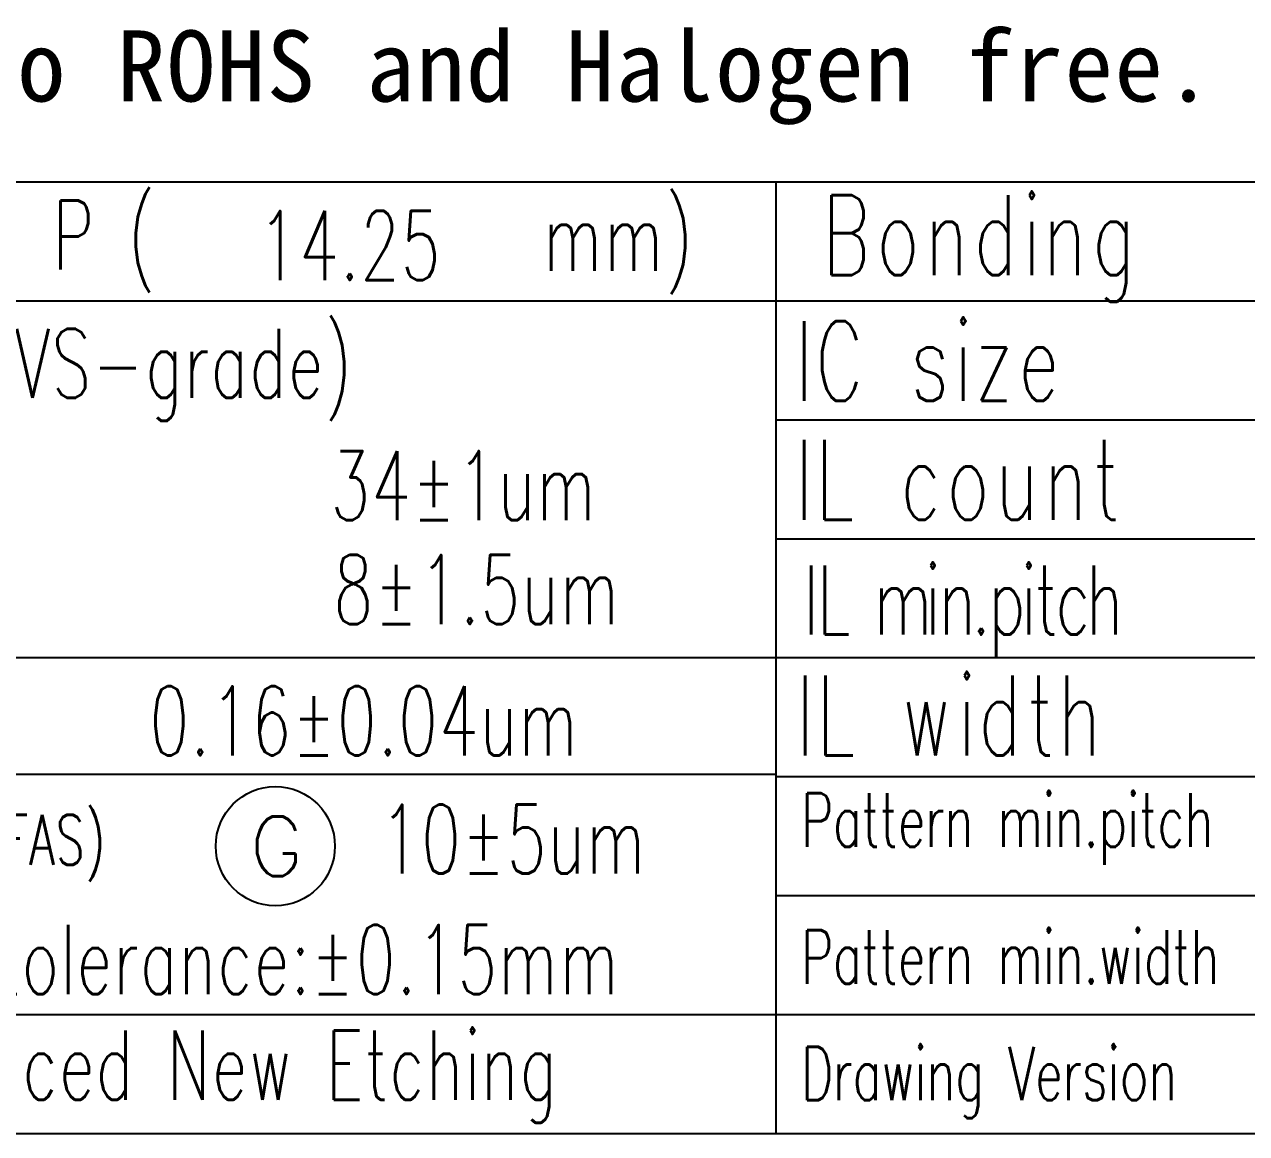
# Model space of a CAD drawing. Extents: x 10 to 206, y -65 to 73.
# Drawn here: x 167.96 to 187.24, y -46.61 to -29.09 of the extents above; entities that cross this region are included whole.
import ezdxf

# ---------------------------------------------------------------- set-up
doc = ezdxf.new("R2010")
doc.units = 0
doc.header["$LTSCALE"] = 0.5
for name, color, linetype in [('08 Dimension&pin assignment', 7, 'Continuous'), ('TIT', 7, 'Continuous'), ('TXT', 7, 'Continuous')]:
    doc.layers.add(name, color=color, linetype=linetype)
doc.styles.add('CHINA', font='')
doc.styles.add('TEXT', font='romans.shx', dxfattribs={"bigfont": 'AllInOneBig.shx'})
doc.styles.get('CHINA').set_extended_font_data('DFKai-SB')

msp = doc.modelspace()

# ---------------------------------------------------------------- linework, layer by layer
at = {"layer": 'TIT', "linetype": 'Continuous'}
for p, q in [((150.38057819, -31.57680535), (202.67849765, -31.57680535)), ((179.81773046, -46.60854268), (179.81773046, -31.57680535)), ((150.38057819, -33.45577252), (202.67849765, -33.45577252)), ((179.81773046, -35.33473968), (202.67849765, -35.33473968)), ((179.81773046, -37.21370685), (202.67849765, -37.21370685)), ((150.38057819, -39.09267402), (202.67849765, -39.09267402)), ((150.38057819, -40.93304138), (179.81773046, -40.93304138)), ((179.81773046, -40.97164118), (202.67849765, -40.97164118)), ((179.81773046, -42.85060835), (202.67849765, -42.85060835)), ((150.38057819, -44.72957552), (202.67849765, -44.72957552)), ((150.38057819, -46.60854268), (202.67849765, -46.60854268))]:
    msp.add_line(p, q, dxfattribs=at)
at = {"layer": 'TXT', "color": 2}
msp.add_circle((171.91493257, -42.06900117), 0.940896, dxfattribs=at)

# ---------------------------------------------------------------- texts
at = {"layer": '08 Dimension&pin assignment', "color": 2, "linetype": 'Continuous', "insert": (150.52335632, -30.67877217), "char_height": 1.122, "width": 49.831967232, "attachment_point": 7, "style": 'CHINA'}
msp.add_mtext('{\\T1.0313;*8:Material conforms to ROHS and Halogen free.}', dxfattribs=at)
at = {"layer": 'TIT', "linetype": 'Continuous', "attachment_point": 7, "style": 'TEXT'}
for s, insert, char_height in [('{\\T1.125;\\W0.666667;Bonding}', (180.54775404, -33.47110019), 1.2609254822), ('{\\T1.125;\\W0.666667;IC size}', (180.11519536, -35.03722973), 1.2609254822), ('{\\T1.125;\\W0.666667;IL count}', (180.11519536, -36.91619998), 1.2609254822), ('{\\T0.867188;\\W0.666667;IL min.pitch}', (180.24670353, -39.09267402), 1.0915474323), ('{\\T1.125;\\W0.666667;IL width}', (180.13058752, -40.63662211), 1.2609254822), ('{\\T0.984375;\\W0.666667;Pattern min.pitch}', (180.21403828, -42.36267589), 0.8468902492), ('{\\T0.984375;\\W0.666667;Pattern min.width}', (180.21403828, -44.2416605), 0.8468902492), ('{\\W0.66667;\\T0.98438;Drawing Version}', (180.21403828, -46.36533742), 0.8468902492)]:
    msp.add_mtext(s, dxfattribs=dict(at, insert=insert, char_height=char_height))
at = {"layer": 'TXT', "linetype": 'Continuous', "attachment_point": 7, "style": 'TEXT'}
for s, insert, char_height in [('{\\W0.66667;\\T1.03125;P (}', (168.39734407, -33.32616051), 1.0915474323), ('{\\T1.03125;\\W0.666667;mm)}', (176.14121025, -33.35012813), 1.0915474323), ('{\\Fromans,bigfont|c134;\\W0.66667;\\T1.0313;14.25}', (171.64728246, -33.13006436), 1.0915474323), ("{\\T1.0313;\\W0.66667;\\Fromans,bigfont|c0;\\C2;S'perflex (VS-grade)}", (162.49577204, -35.35418487), 1.09152648), ('{\\W0.66667;\\T1.0313;3\\Fromans,bigfont|c134;4\\Fromans,bigfont|c128;%%P\\Fromans,bigfont|c134;1\\Fromans,bigfont|c128;um}', (172.78746606, -36.92257111), 1.09154743232), ('{\\T1.0313;\\W0.66667;8\\C2;%%P1.5\\C256;um}', (172.83586824, -38.56158469), 1.0915474323), ('{\\W0.66667;\\T1.0313;0.16%%P0.04um}', (169.93025319, -40.63598008), 1.0915474323), ('{\\W0.66667;\\T1.0313;10%%P5um}', (173.57311569, -42.50401401), 1.0915474323)]:
    msp.add_mtext(s, dxfattribs=dict(at, insert=insert, char_height=char_height))
at = {"layer": 'TXT', "color": 7, "linetype": 'Continuous', "attachment_point": 7, "style": 'TEXT'}
for s, insert, char_height in [('{\\T1.0313;\\W0.66667;\\Fromans,bigfont|c0;\\C2;NPR-3800(Non PFAS)}', (161.05202862, -42.62919244), 0.792), ('{\\W0.66667;\\T1.0313;General tolerance:%%P0.15mm}', (163.2780068, -44.40568113), 1.0915474323)]:
    msp.add_mtext(s, dxfattribs=dict(at, insert=insert, char_height=char_height))
at = {"layer": 'TXT', "color": 2, "insert": (171.50822725, -42.54194417), "char_height": 0.940896, "attachment_point": 7, "style": 'TEXT'}
msp.add_mtext('G', dxfattribs=at)
at = {"layer": 'TXT', "color": 2, "linetype": 'Continuous', "insert": (161.61795832, -46.43830519), "char_height": 1.0915474323, "attachment_point": 7, "style": 'TEXT'}
msp.add_mtext('{\\T1.0313;\\W0.66667;\\C256;Super Advanced New Etching}', dxfattribs=at)

doc.saveas('drawing.dxf')
